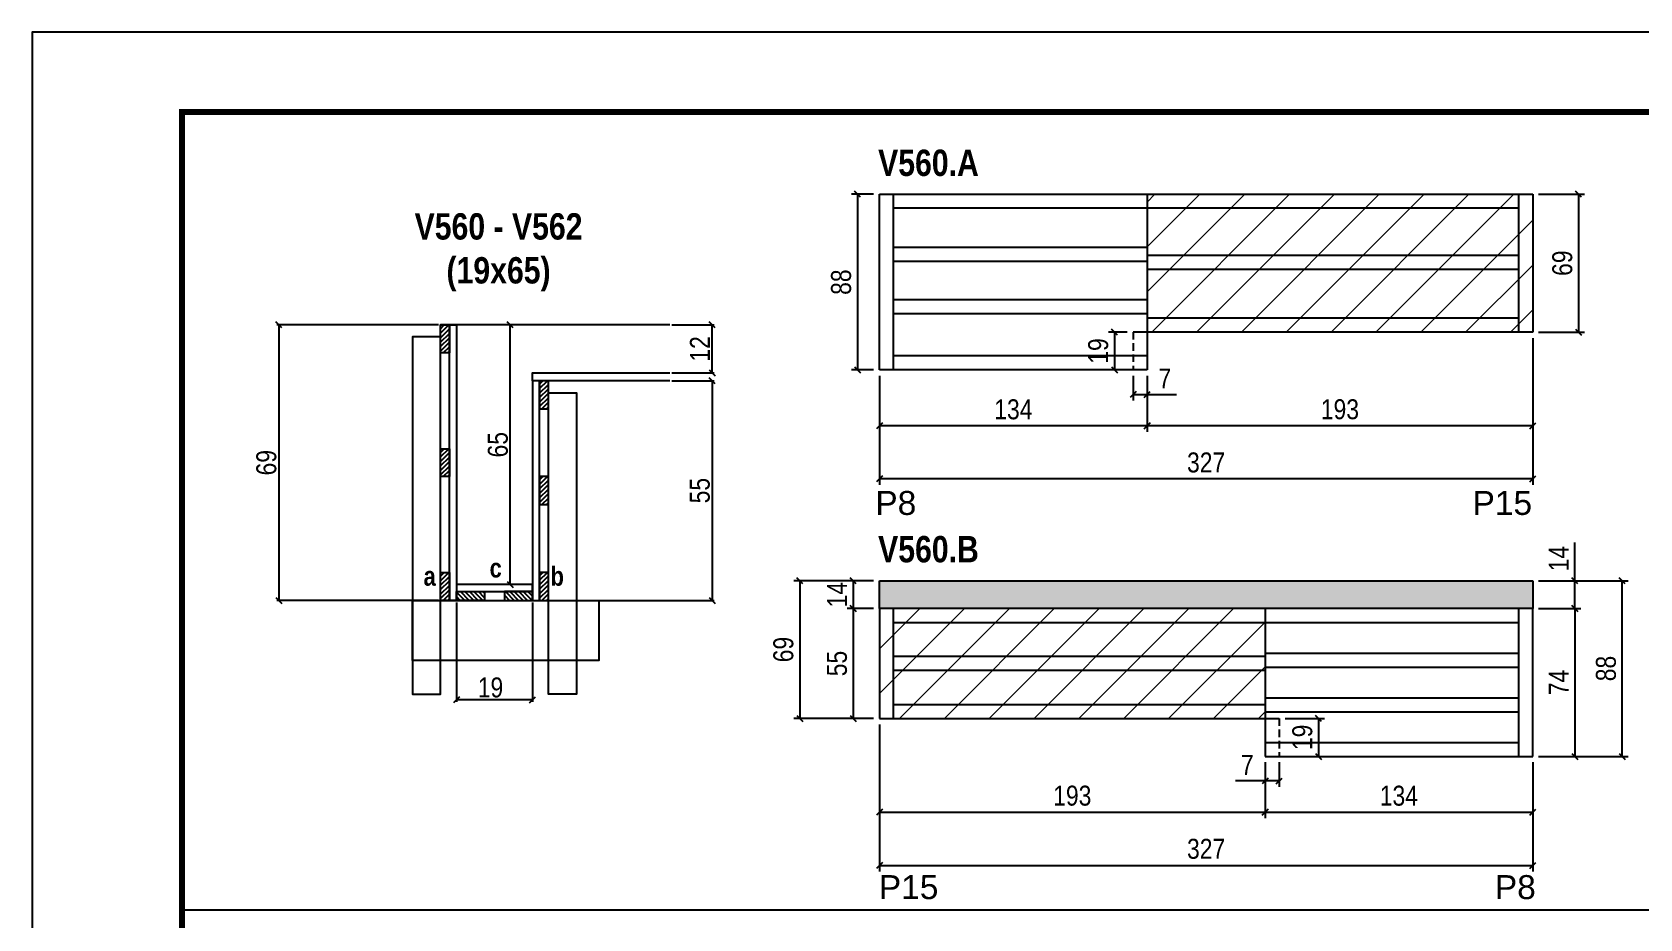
# Model space of a CAD drawing. Extents: x -15895 to 12929, y -2522 to 15173.
# Drawn here: x 6493 to 7298, y 8421 to 8865 of the extents above; entities that cross this region are included whole.
import ezdxf

# ---------------------------------------------------------------- set-up
doc = ezdxf.new("R2010")
doc.units = 0
doc.header["$PDMODE"] = 35
doc.header["$PDSIZE"] = -10
doc.linetypes.add('DASHED', pattern=[0.75, 0.5, -0.25])
doc.linetypes.add('HIDDEN', pattern=[0.375, 0.25, -0.125])
for name, color, linetype in [('5', 5, 'Continuous'), ('COTA', 241, 'Continuous'), ('detalhes', 4, 'Continuous'), ('NOMENCLATURA', 7, 'Continuous'), ('Painéis', 200, 'Continuous'), ('SARR_2.2x7', 40, 'Continuous'), ('SARR_3.5x7', 81, 'Continuous')]:
    doc.layers.add(name, color=color, linetype=linetype)
for name, color, linetype, lineweight in [('CONCRETO', 251, 'Continuous', 25), ('Folhas', 255, 'Continuous', 9), ('Hachura', 251, 'Continuous', 9), ('SARRAFO DE PRESSAO', 251, 'DASHED', 9)]:
    doc.layers.add(name, color=color, linetype=linetype, lineweight=lineweight)
doc.layers.add('Laje_Perimetro', color=7, linetype='Continuous', plot=False)
doc.styles.add('COTA TECNICA', font='techl___.ttf', dxfattribs={"height": 10})
doc.styles.add('COTA TECNICA 2X', font='techl___.ttf', dxfattribs={"height": 10})
doc.styles.get("Standard").update_dxf_attribs({"font": 'arial.ttf'})
doc.styles.add('TECNICA', font='techb___.ttf', dxfattribs={"height": 10})
doc.dimstyles.new('PAINEL', dxfattribs={"dimtxt": 10, "dimasz": 3, "dimexe": 3, "dimexo": 3, "dimgap": 3, "dimtad": 1, "dimdec": 1, "dimzin": 12, "dimdsep": 46, "dimtxsty": 'COTA TECNICA', "dimblk1": 'OBLIQUE', "dimblk2": 'OBLIQUE', "dimsah": 1, "dimcen": 0.9, "dimclrd": 4, "dimclre": 4, "dimclrt": 240, "dimadec": 1, "dimazin": 3, "dimtfac": 1, "dimtdec": 1, "dimtmove": 0, "dimatfit": 3, "dimfxl": 1, "dimtolj": 1, "dimtzin": 12, "dimarcsym": 0})
doc.dimstyles.new('SECAO', dxfattribs={"dimscale": 0.333333, "dimtxt": 5, "dimasz": 9, "dimexe": 3, "dimexo": 3, "dimgap": 3, "dimtad": 1, "dimdec": 1, "dimlfac": 0.5, "dimzin": 12, "dimdsep": 46, "dimtxsty": 'COTA TECNICA 2X', "dimblk1": 'OBLIQUE', "dimblk2": 'OBLIQUE', "dimsah": 1, "dimcen": 0.9, "dimclrd": 4, "dimclre": 4, "dimclrt": 240, "dimadec": 1, "dimazin": 3, "dimtfac": 1, "dimtdec": 1, "dimtmove": 0, "dimatfit": 3, "dimfxl": 1, "dimtolj": 1, "dimtzin": 12, "dimarcsym": 0})
pattern_1 = [(135, (39940.8863, -114931.8855), (-1.122532015, -1.122532015), [])]
pattern_2 = [(45, (-116814.822, -24641.2545), (-1.122532015, 1.122532015), [])]

# ---------------------------------------------------------------- blocks, each defined once
blk = doc.blocks.new('9999999999')
at = {"layer": 'Folhas'}
blk.add_lwpolyline([(98138.98, 34190.21), (99623.98, 34190.21), (99623.98, 35240.21), (98138.98, 35240.21)], close=True, dxfattribs=at)
at = {"layer": 'Folhas', "color": 30, "const_width": 3}
blk.add_lwpolyline([(98213.98, 34230.21), (99583.98, 34230.21), (99583.98, 35200.21), (98213.98, 35200.21)], close=True, dxfattribs=at)
blk = doc.blocks.new('_Oblique')
at = {"color": 0, "linetype": 'ByBlock', "lineweight": -2}
blk.add_line((-0.5, -0.5), (0.5, 0.5), dxfattribs=at)
blk = doc.blocks.new('*D462')
at = {"layer": 'COTA', "color": 4, "lineweight": -2, "transparency": 16777216}
for p, q in [((6705.35, 8579.28), (6705.35, 8529.53)), ((6743.35, 8579.28), (6743.35, 8529.53)), ((6743.35, 8530.53), (6705.35, 8530.53))]:
    blk.add_line(p, q, dxfattribs=at)
at = {"layer": 'Defpoints', "color": 0, "transparency": 16777216}
for p in [(6705.35, 8580.28), (6743.35, 8580.28), (6705.35, 8530.53)]:
    blk.add_point(p, dxfattribs=at)
at = {"layer": 'COTA', "color": 4, "lineweight": -2, "transparency": 16777216, "xscale": 3, "yscale": 3, "zscale": 3, "rotation": 180}
blk.add_blockref('_Oblique', (6705.35, 8530.53), dxfattribs=at)
at = {"layer": 'COTA', "color": 4, "lineweight": -2, "transparency": 16777216, "xscale": 3, "yscale": 3, "zscale": 3}
blk.add_blockref('_Oblique', (6743.35, 8530.53), dxfattribs=at)
at = {"layer": 'COTA', "color": 240, "transparency": 16777216, "insert": (6722.35, 8536.62), "char_height": 10, "attachment_point": 5, "style": 'COTA TECNICA 2X'}
blk.add_mtext('\\A1;19', dxfattribs=at)
blk = doc.blocks.new('*D463')
at = {"layer": 'COTA', "color": 4, "lineweight": -2, "transparency": 16777216}
for p, q in [((6696.35, 8718.28), (6615.3, 8718.28)), ((6616.3, 8718.28), (6616.3, 8580.28)), ((6696.35, 8580.28), (6615.3, 8580.28))]:
    blk.add_line(p, q, dxfattribs=at)
at = {"layer": 'Defpoints', "color": 0, "transparency": 16777216}
for p in [(6697.35, 8718.28, 0), (6616.3, 8580.28), (6697.35, 8580.28, 0)]:
    blk.add_point(p, dxfattribs=at)
at = {"layer": 'COTA', "color": 4, "lineweight": -2, "transparency": 16777216, "xscale": 3, "yscale": 3, "zscale": 3}
for p, rotation in [((6616.3, 8718.28), 90), ((6616.3, 8580.28), 270)]:
    blk.add_blockref('_Oblique', p, dxfattribs=dict(at, rotation=rotation))
at = {"layer": 'COTA', "color": 240, "transparency": 16777216, "insert": (6610.17, 8649.28), "char_height": 10, "attachment_point": 5, "rotation": 90, "style": 'COTA TECNICA 2X'}
blk.add_mtext('\\A1;69', dxfattribs=at)
blk = doc.blocks.new('*D464')
at = {"layer": 'COTA', "color": 4, "lineweight": -2, "transparency": 16777216}
for p, q in [((6813.05, 8690.28), (6834.27, 8690.28)), ((6833.27, 8690.28), (6833.27, 8580.28)), ((6752.35, 8580.28), (6834.27, 8580.28))]:
    blk.add_line(p, q, dxfattribs=at)
at = {"layer": 'Defpoints', "color": 0, "transparency": 16777216}
for p in [(6812.05, 8690.28), (6751.35, 8580.28, 0), (6833.27, 8580.28)]:
    blk.add_point(p, dxfattribs=at)
at = {"layer": 'COTA', "color": 4, "lineweight": -2, "transparency": 16777216, "xscale": 3, "yscale": 3, "zscale": 3}
for p, rotation in [((6833.27, 8690.28), 90), ((6833.27, 8580.28), 270)]:
    blk.add_blockref('_Oblique', p, dxfattribs=dict(at, rotation=rotation))
at = {"layer": 'COTA', "color": 240, "transparency": 16777216, "insert": (6827.16, 8635.28), "char_height": 10, "attachment_point": 5, "rotation": 90, "style": 'COTA TECNICA 2X'}
blk.add_mtext('\\A1;55', dxfattribs=at)
blk = doc.blocks.new('*D465')
at = {"layer": 'COTA', "color": 4, "lineweight": -2, "transparency": 16777216}
for p, q in [((6742.35, 8718.28), (6731.17, 8718.28)), ((6732.17, 8588.28), (6732.17, 8718.28)), ((6742.35, 8588.28), (6731.17, 8588.28))]:
    blk.add_line(p, q, dxfattribs=at)
at = {"layer": 'Defpoints', "color": 0, "transparency": 16777216}
for p in [(6732.17, 8718.28), (6743.35, 8718.28), (6743.35, 8588.28)]:
    blk.add_point(p, dxfattribs=at)
at = {"layer": 'COTA', "color": 4, "lineweight": -2, "transparency": 16777216, "xscale": 3, "yscale": 3, "zscale": 3}
for p, rotation in [((6732.17, 8718.28), 90), ((6732.17, 8588.28), 270)]:
    blk.add_blockref('_Oblique', p, dxfattribs=dict(at, rotation=rotation))
at = {"layer": 'COTA', "color": 240, "transparency": 16777216, "insert": (6726.06, 8658.28), "char_height": 10, "attachment_point": 5, "rotation": 90, "style": 'COTA TECNICA 2X'}
blk.add_mtext('\\A1;65', dxfattribs=at)
blk = doc.blocks.new('*D466')
at = {"layer": 'COTA', "color": 4, "lineweight": -2, "transparency": 16777216}
for p, q in [((6813.05, 8718.28), (6834.27, 8718.28)), ((6833.27, 8694.28), (6833.27, 8718.28)), ((6813.05, 8694.28), (6834.27, 8694.28))]:
    blk.add_line(p, q, dxfattribs=at)
at = {"layer": 'Defpoints', "color": 0, "transparency": 16777216}
for p in [(6812.05, 8718.28), (6833.27, 8718.28), (6812.05, 8694.28)]:
    blk.add_point(p, dxfattribs=at)
at = {"layer": 'COTA', "color": 4, "lineweight": -2, "transparency": 16777216, "xscale": 3, "yscale": 3, "zscale": 3}
for p, rotation in [((6833.27, 8718.28), 90), ((6833.27, 8694.28), 270)]:
    blk.add_blockref('_Oblique', p, dxfattribs=dict(at, rotation=rotation))
at = {"layer": 'COTA', "color": 240, "transparency": 16777216, "insert": (6827.21, 8706.28), "char_height": 10, "attachment_point": 5, "rotation": 90, "style": 'COTA TECNICA 2X'}
blk.add_mtext('\\A1;12', dxfattribs=at)
blk = doc.blocks.new('*D471')
at = {"layer": 'COTA', "color": 4, "lineweight": -2, "transparency": 16777216}
for p, q in [((7244.12, 8711.73), (7244.12, 8638.12)), ((6917.12, 8692.73), (6917.12, 8638.12)), ((7244.12, 8641.12), (6917.12, 8641.12))]:
    blk.add_line(p, q, dxfattribs=at)
at = {"layer": 'Defpoints', "color": 0, "transparency": 16777216}
for p in [(7244.12, 8714.73), (6917.12, 8695.73), (6917.12, 8641.12)]:
    blk.add_point(p, dxfattribs=at)
at = {"layer": 'COTA', "color": 4, "lineweight": -2, "transparency": 16777216, "xscale": 3, "yscale": 3, "zscale": 3, "rotation": 180}
blk.add_blockref('_Oblique', (6917.12, 8641.12), dxfattribs=at)
at = {"layer": 'COTA', "color": 4, "lineweight": -2, "transparency": 16777216, "xscale": 3, "yscale": 3, "zscale": 3}
blk.add_blockref('_Oblique', (7244.12, 8641.12), dxfattribs=at)
at = {"layer": 'COTA', "color": 240, "transparency": 16777216, "insert": (7080.62, 8649.34), "char_height": 10, "attachment_point": 5, "style": 'COTA TECNICA'}
blk.add_mtext('\\A1;327', dxfattribs=at)
blk = doc.blocks.new('*D472')
at = {"layer": 'COTA', "color": 4, "lineweight": -2, "transparency": 16777216}
for p, q in [((7244.12, 8711.73), (7244.12, 8664.73)), ((7051.12, 8692.73), (7051.12, 8664.73)), ((7244.12, 8667.73), (7051.12, 8667.73))]:
    blk.add_line(p, q, dxfattribs=at)
at = {"layer": 'Defpoints', "color": 0, "transparency": 16777216}
for p in [(7244.12, 8714.73), (7051.12, 8695.73), (7051.12, 8667.73)]:
    blk.add_point(p, dxfattribs=at)
at = {"layer": 'COTA', "color": 4, "lineweight": -2, "transparency": 16777216, "xscale": 3, "yscale": 3, "zscale": 3, "rotation": 180}
blk.add_blockref('_Oblique', (7051.12, 8667.73), dxfattribs=at)
at = {"layer": 'COTA', "color": 4, "lineweight": -2, "transparency": 16777216, "xscale": 3, "yscale": 3, "zscale": 3}
blk.add_blockref('_Oblique', (7244.12, 8667.73), dxfattribs=at)
at = {"layer": 'COTA', "color": 240, "transparency": 16777216, "insert": (7147.62, 8675.98), "char_height": 10, "attachment_point": 5, "style": 'COTA TECNICA'}
blk.add_mtext('\\A1;193', dxfattribs=at)
blk = doc.blocks.new('*D473')
at = {"layer": 'COTA', "color": 4, "lineweight": -2, "transparency": 16777216}
for p, q in [((6917.12, 8692.73), (6917.12, 8664.73)), ((7051.12, 8692.73), (7051.12, 8664.73)), ((7051.12, 8667.73), (6917.12, 8667.73))]:
    blk.add_line(p, q, dxfattribs=at)
at = {"layer": 'Defpoints', "color": 0, "transparency": 16777216}
for p in [(6917.12, 8695.73), (7051.12, 8695.73), (6917.12, 8667.73)]:
    blk.add_point(p, dxfattribs=at)
at = {"layer": 'COTA', "color": 4, "lineweight": -2, "transparency": 16777216, "xscale": 3, "yscale": 3, "zscale": 3, "rotation": 180}
blk.add_blockref('_Oblique', (6917.12, 8667.73), dxfattribs=at)
at = {"layer": 'COTA', "color": 4, "lineweight": -2, "transparency": 16777216, "xscale": 3, "yscale": 3, "zscale": 3}
blk.add_blockref('_Oblique', (7051.12, 8667.73), dxfattribs=at)
at = {"layer": 'COTA', "color": 240, "transparency": 16777216, "insert": (6984.12, 8675.95), "char_height": 10, "attachment_point": 5, "style": 'COTA TECNICA'}
blk.add_mtext('\\A1;134', dxfattribs=at)
blk = doc.blocks.new('*D474')
at = {"layer": 'COTA', "color": 4, "lineweight": -2, "transparency": 16777216}
for p, q in [((6914.12, 8783.73), (6903.01, 8783.73)), ((6906.01, 8783.73), (6906.01, 8695.73)), ((6914.12, 8695.73), (6903.01, 8695.73))]:
    blk.add_line(p, q, dxfattribs=at)
at = {"layer": 'Defpoints', "color": 0, "transparency": 16777216}
for p in [(6917.12, 8783.73), (6906.01, 8695.73), (6917.12, 8695.73)]:
    blk.add_point(p, dxfattribs=at)
at = {"layer": 'COTA', "color": 4, "lineweight": -2, "transparency": 16777216, "xscale": 3, "yscale": 3, "zscale": 3}
for p, rotation in [((6906.01, 8783.73), 90), ((6906.01, 8695.73), 270)]:
    blk.add_blockref('_Oblique', p, dxfattribs=dict(at, rotation=rotation))
at = {"layer": 'COTA', "color": 240, "transparency": 16777216, "insert": (6897.91, 8739.73), "char_height": 10, "attachment_point": 5, "rotation": 90, "style": 'COTA TECNICA'}
blk.add_mtext('\\A1;88', dxfattribs=at)
blk = doc.blocks.new('*D797')
at = {"layer": 'COTA', "color": 4, "lineweight": -2, "transparency": 16777216}
for p, q in [((7247.12, 8783.73), (7270.13, 8783.73)), ((7267.13, 8783.73), (7267.13, 8714.73)), ((7247.12, 8714.73), (7270.13, 8714.73))]:
    blk.add_line(p, q, dxfattribs=at)
at = {"layer": 'Defpoints', "color": 0, "transparency": 16777216}
for p in [(7244.12, 8783.73), (7244.12, 8714.73), (7267.13, 8714.73)]:
    blk.add_point(p, dxfattribs=at)
at = {"layer": 'COTA', "color": 4, "lineweight": -2, "transparency": 16777216, "xscale": 3, "yscale": 3, "zscale": 3}
for p, rotation in [((7267.13, 8783.73), 90), ((7267.13, 8714.73), 270)]:
    blk.add_blockref('_Oblique', p, dxfattribs=dict(at, rotation=rotation))
at = {"layer": 'COTA', "color": 240, "transparency": 16777216, "insert": (7259, 8749.23), "char_height": 10, "attachment_point": 5, "rotation": 90, "style": 'COTA TECNICA'}
blk.add_mtext('\\A1;69', dxfattribs=at)
blk = doc.blocks.new('*D798')
at = {"layer": 'COTA', "color": 4, "lineweight": -2, "transparency": 16777216}
for p, q in [((7041.12, 8714.73), (7031.72, 8714.73)), ((7034.72, 8714.73), (7034.72, 8695.73)), ((7041.12, 8695.73), (7031.72, 8695.73))]:
    blk.add_line(p, q, dxfattribs=at)
at = {"layer": 'Defpoints', "color": 0, "transparency": 16777216}
for p in [(7044.12, 8714.73), (7034.72, 8695.73), (7044.12, 8695.73)]:
    blk.add_point(p, dxfattribs=at)
at = {"layer": 'COTA', "color": 4, "lineweight": -2, "transparency": 16777216, "xscale": 3, "yscale": 3, "zscale": 3}
for p, rotation in [((7034.72, 8714.73), 90), ((7034.72, 8695.73), 270)]:
    blk.add_blockref('_Oblique', p, dxfattribs=dict(at, rotation=rotation))
at = {"layer": 'COTA', "color": 240, "transparency": 16777216, "insert": (7026.63, 8705.23), "char_height": 10, "attachment_point": 5, "rotation": 90, "style": 'COTA TECNICA'}
blk.add_mtext('\\A1;19', dxfattribs=at)
blk = doc.blocks.new('*D799')
at = {"layer": 'COTA', "color": 4, "lineweight": -2, "transparency": 16777216}
for p, q in [((7044.12, 8692.73), (7044.12, 8680.38)), ((7051.12, 8692.73), (7051.12, 8680.38)), ((7044.12, 8683.38), (7051.12, 8683.38)), ((7051.12, 8683.38), (7065.85, 8683.38))]:
    blk.add_line(p, q, dxfattribs=at)
at = {"layer": 'Defpoints', "color": 0, "transparency": 16777216}
for p in [(7044.12, 8695.73), (7051.12, 8695.73), (7051.12, 8683.38)]:
    blk.add_point(p, dxfattribs=at)
at = {"layer": 'COTA', "color": 4, "lineweight": -2, "transparency": 16777216, "xscale": 3, "yscale": 3, "zscale": 3, "rotation": 180}
blk.add_blockref('_Oblique', (7044.12, 8683.38), dxfattribs=at)
at = {"layer": 'COTA', "color": 4, "lineweight": -2, "transparency": 16777216, "xscale": 3, "yscale": 3, "zscale": 3}
blk.add_blockref('_Oblique', (7051.12, 8683.38), dxfattribs=at)
at = {"layer": 'COTA', "color": 240, "transparency": 16777216, "insert": (7059.98, 8691.46), "char_height": 10, "attachment_point": 5, "style": 'COTA TECNICA'}
blk.add_mtext('\\A1;7', dxfattribs=at)
blk = doc.blocks.new('*D800')
at = {"layer": 'COTA', "color": 4, "lineweight": -2, "transparency": 16777216}
for p, q in [((6917.12, 8518.16), (6917.12, 8444.55)), ((7244.12, 8499.16), (7244.12, 8444.55)), ((6917.12, 8447.55), (7244.12, 8447.55))]:
    blk.add_line(p, q, dxfattribs=at)
at = {"layer": 'Defpoints', "color": 0, "transparency": 16777216}
for p in [(6917.12, 8521.16), (7244.12, 8502.16), (7244.12, 8447.55)]:
    blk.add_point(p, dxfattribs=at)
at = {"layer": 'COTA', "color": 4, "lineweight": -2, "transparency": 16777216, "xscale": 3, "yscale": 3, "zscale": 3, "rotation": 180}
blk.add_blockref('_Oblique', (6917.12, 8447.55), dxfattribs=at)
at = {"layer": 'COTA', "color": 4, "lineweight": -2, "transparency": 16777216, "xscale": 3, "yscale": 3, "zscale": 3}
blk.add_blockref('_Oblique', (7244.12, 8447.55), dxfattribs=at)
at = {"layer": 'COTA', "color": 240, "transparency": 16777216, "insert": (7080.62, 8455.77), "char_height": 10, "attachment_point": 5, "style": 'COTA TECNICA'}
blk.add_mtext('\\A1;327', dxfattribs=at)
blk = doc.blocks.new('*D801')
at = {"layer": 'COTA', "color": 4, "lineweight": -2, "transparency": 16777216}
for p, q in [((6917.12, 8518.16), (6917.12, 8471.16)), ((7110.12, 8499.16), (7110.12, 8471.16)), ((6917.12, 8474.16), (7110.12, 8474.16))]:
    blk.add_line(p, q, dxfattribs=at)
at = {"layer": 'Defpoints', "color": 0, "transparency": 16777216}
for p in [(6917.12, 8521.16), (7110.12, 8502.16), (7110.12, 8474.16)]:
    blk.add_point(p, dxfattribs=at)
at = {"layer": 'COTA', "color": 4, "lineweight": -2, "transparency": 16777216, "xscale": 3, "yscale": 3, "zscale": 3, "rotation": 180}
blk.add_blockref('_Oblique', (6917.12, 8474.16), dxfattribs=at)
at = {"layer": 'COTA', "color": 4, "lineweight": -2, "transparency": 16777216, "xscale": 3, "yscale": 3, "zscale": 3}
blk.add_blockref('_Oblique', (7110.12, 8474.16), dxfattribs=at)
at = {"layer": 'COTA', "color": 240, "transparency": 16777216, "insert": (7013.62, 8482.41), "char_height": 10, "attachment_point": 5, "style": 'COTA TECNICA'}
blk.add_mtext('\\A1;193', dxfattribs=at)
blk = doc.blocks.new('*D802')
at = {"layer": 'COTA', "color": 4, "lineweight": -2, "transparency": 16777216}
for p, q in [((7110.12, 8499.16), (7110.12, 8471.16)), ((7244.12, 8499.16), (7244.12, 8471.16)), ((7110.12, 8474.16), (7244.12, 8474.16))]:
    blk.add_line(p, q, dxfattribs=at)
at = {"layer": 'Defpoints', "color": 0, "transparency": 16777216}
for p in [(7110.12, 8502.16), (7244.12, 8502.16), (7244.12, 8474.16)]:
    blk.add_point(p, dxfattribs=at)
at = {"layer": 'COTA', "color": 4, "lineweight": -2, "transparency": 16777216, "xscale": 3, "yscale": 3, "zscale": 3, "rotation": 180}
blk.add_blockref('_Oblique', (7110.12, 8474.16), dxfattribs=at)
at = {"layer": 'COTA', "color": 4, "lineweight": -2, "transparency": 16777216, "xscale": 3, "yscale": 3, "zscale": 3}
blk.add_blockref('_Oblique', (7244.12, 8474.16), dxfattribs=at)
at = {"layer": 'COTA', "color": 240, "transparency": 16777216, "insert": (7177.12, 8482.38), "char_height": 10, "attachment_point": 5, "style": 'COTA TECNICA'}
blk.add_mtext('\\A1;134', dxfattribs=at)
blk = doc.blocks.new('*D803')
at = {"layer": 'COTA', "color": 4, "lineweight": -2, "transparency": 16777216}
for p, q in [((7120.12, 8521.16), (7139.93, 8521.16)), ((7136.93, 8521.16), (7136.93, 8502.16)), ((7120.12, 8502.16), (7139.93, 8502.16))]:
    blk.add_line(p, q, dxfattribs=at)
at = {"layer": 'Defpoints', "color": 0, "transparency": 16777216}
for p in [(7117.12, 8521.16), (7117.12, 8502.16), (7136.93, 8502.16)]:
    blk.add_point(p, dxfattribs=at)
at = {"layer": 'COTA', "color": 4, "lineweight": -2, "transparency": 16777216, "xscale": 3, "yscale": 3, "zscale": 3}
for p, rotation in [((7136.93, 8521.16), 90), ((7136.93, 8502.16), 270)]:
    blk.add_blockref('_Oblique', p, dxfattribs=dict(at, rotation=rotation))
at = {"layer": 'COTA', "color": 240, "transparency": 16777216, "insert": (7128.84, 8511.66), "char_height": 10, "attachment_point": 5, "rotation": 90, "style": 'COTA TECNICA'}
blk.add_mtext('\\A1;19', dxfattribs=at)
blk = doc.blocks.new('*D804')
at = {"layer": 'COTA', "color": 4, "lineweight": -2, "transparency": 16777216}
for p, q in [((7110.12, 8499.16), (7110.12, 8486.81)), ((7117.12, 8499.16), (7117.12, 8486.81)), ((7110.12, 8489.81), (7095.39, 8489.81)), ((7117.12, 8489.81), (7110.12, 8489.81))]:
    blk.add_line(p, q, dxfattribs=at)
at = {"layer": 'Defpoints', "color": 0, "transparency": 16777216}
for p in [(7110.12, 8502.16), (7117.12, 8502.16), (7110.12, 8489.81)]:
    blk.add_point(p, dxfattribs=at)
at = {"layer": 'COTA', "color": 4, "lineweight": -2, "transparency": 16777216, "xscale": 3, "yscale": 3, "zscale": 3, "rotation": 180}
blk.add_blockref('_Oblique', (7110.12, 8489.81), dxfattribs=at)
at = {"layer": 'COTA', "color": 4, "lineweight": -2, "transparency": 16777216, "xscale": 3, "yscale": 3, "zscale": 3}
blk.add_blockref('_Oblique', (7117.12, 8489.81), dxfattribs=at)
at = {"layer": 'COTA', "color": 240, "transparency": 16777216, "insert": (7101.25, 8497.89), "char_height": 10, "attachment_point": 5, "style": 'COTA TECNICA'}
blk.add_mtext('\\A1;7', dxfattribs=at)
blk = doc.blocks.new('*D805')
at = {"layer": 'COTA', "color": 4, "lineweight": -2, "transparency": 16777216}
for p, q in [((6914.12, 8576.16), (6900.96, 8576.16)), ((6903.96, 8576.16), (6903.96, 8521.16)), ((6914.12, 8521.16), (6900.96, 8521.16))]:
    blk.add_line(p, q, dxfattribs=at)
at = {"layer": 'Defpoints', "color": 0, "transparency": 16777216}
for p in [(6917.12, 8576.16), (6903.96, 8521.16), (6917.12, 8521.16)]:
    blk.add_point(p, dxfattribs=at)
at = {"layer": 'COTA', "color": 4, "lineweight": -2, "transparency": 16777216, "xscale": 3, "yscale": 3, "zscale": 3}
for p, rotation in [((6903.96, 8576.16), 90), ((6903.96, 8521.16), 270)]:
    blk.add_blockref('_Oblique', p, dxfattribs=dict(at, rotation=rotation))
at = {"layer": 'COTA', "color": 240, "transparency": 16777216, "insert": (6895.85, 8548.66), "char_height": 10, "attachment_point": 5, "rotation": 90, "style": 'COTA TECNICA'}
blk.add_mtext('\\A1;55', dxfattribs=at)
blk = doc.blocks.new('*D806')
at = {"layer": 'COTA', "color": 4, "lineweight": -2, "transparency": 16777216}
for p, q in [((7247.12, 8576.16), (7268.26, 8576.16)), ((7265.26, 8576.16), (7265.26, 8502.16)), ((7247.12, 8502.16), (7268.26, 8502.16))]:
    blk.add_line(p, q, dxfattribs=at)
at = {"layer": 'Defpoints', "color": 0, "transparency": 16777216}
for p in [(7244.12, 8576.16), (7244.12, 8502.16), (7265.26, 8502.16)]:
    blk.add_point(p, dxfattribs=at)
at = {"layer": 'COTA', "color": 4, "lineweight": -2, "transparency": 16777216, "xscale": 3, "yscale": 3, "zscale": 3}
for p, rotation in [((7265.26, 8576.16), 90), ((7265.26, 8502.16), 270)]:
    blk.add_blockref('_Oblique', p, dxfattribs=dict(at, rotation=rotation))
at = {"layer": 'COTA', "color": 240, "transparency": 16777216, "insert": (7257.19, 8539.16), "char_height": 10, "attachment_point": 5, "rotation": 90, "style": 'COTA TECNICA'}
blk.add_mtext('\\A1;74', dxfattribs=at)
blk = doc.blocks.new('*D807')
at = {"layer": 'COTA', "color": 4, "lineweight": -2, "transparency": 16777216}
for p, q in [((7265.26, 8590.16), (7265.26, 8609.28)), ((7247.12, 8590.16), (7268.26, 8590.16)), ((7265.26, 8576.16), (7265.26, 8590.16)), ((7247.12, 8576.16), (7268.26, 8576.16))]:
    blk.add_line(p, q, dxfattribs=at)
at = {"layer": 'Defpoints', "color": 0, "transparency": 16777216}
for p in [(7244.12, 8590.16), (7265.26, 8590.16), (7244.12, 8576.16)]:
    blk.add_point(p, dxfattribs=at)
at = {"layer": 'COTA', "color": 4, "lineweight": -2, "transparency": 16777216, "xscale": 3, "yscale": 3, "zscale": 3}
for p, rotation in [((7265.26, 8590.16), 90), ((7265.26, 8576.16), 270)]:
    blk.add_blockref('_Oblique', p, dxfattribs=dict(at, rotation=rotation))
at = {"layer": 'COTA', "color": 240, "transparency": 16777216, "insert": (7257.19, 8601.22), "char_height": 10, "attachment_point": 5, "rotation": 90, "style": 'COTA TECNICA'}
blk.add_mtext('\\A1;14', dxfattribs=at)
blk = doc.blocks.new('*D808')
at = {"layer": 'COTA', "color": 4, "lineweight": -2, "transparency": 16777216}
for p, q in [((7247.12, 8590.16), (7291.94, 8590.16)), ((7288.94, 8502.16), (7288.94, 8590.16)), ((7247.12, 8502.16), (7291.94, 8502.16))]:
    blk.add_line(p, q, dxfattribs=at)
at = {"layer": 'Defpoints', "color": 0, "transparency": 16777216}
for p in [(7244.12, 8590.16), (7288.94, 8590.16), (7244.12, 8502.16)]:
    blk.add_point(p, dxfattribs=at)
at = {"layer": 'COTA', "color": 4, "lineweight": -2, "transparency": 16777216, "xscale": 3, "yscale": 3, "zscale": 3}
for p, rotation in [((7288.94, 8590.16), 90), ((7288.94, 8502.16), 270)]:
    blk.add_blockref('_Oblique', p, dxfattribs=dict(at, rotation=rotation))
at = {"layer": 'COTA', "color": 240, "transparency": 16777216, "insert": (7280.84, 8546.16), "char_height": 10, "attachment_point": 5, "rotation": 90, "style": 'COTA TECNICA'}
blk.add_mtext('\\A1;88', dxfattribs=at)
blk = doc.blocks.new('*D2020')
at = {"layer": 'COTA', "color": 4, "lineweight": -2, "transparency": 16777216}
for p, q in [((6914.12, 8590.16), (6900.96, 8590.16)), ((6903.96, 8590.16), (6903.96, 8576.16)), ((6914.12, 8576.16), (6900.96, 8576.16))]:
    blk.add_line(p, q, dxfattribs=at)
at = {"layer": 'Defpoints', "color": 0, "transparency": 16777216}
for p in [(6917.12, 8590.16), (6903.96, 8576.16), (6917.12, 8576.16)]:
    blk.add_point(p, dxfattribs=at)
at = {"layer": 'COTA', "color": 4, "lineweight": -2, "transparency": 16777216, "xscale": 3, "yscale": 3, "zscale": 3}
for p, rotation in [((6903.96, 8590.16), 90), ((6903.96, 8576.16), 270)]:
    blk.add_blockref('_Oblique', p, dxfattribs=dict(at, rotation=rotation))
at = {"layer": 'COTA', "color": 240, "transparency": 16777216, "insert": (6895.89, 8583.16), "char_height": 10, "attachment_point": 5, "rotation": 90, "style": 'COTA TECNICA'}
blk.add_mtext('\\A1;14', dxfattribs=at)
blk = doc.blocks.new('*D2021')
at = {"layer": 'COTA', "color": 4, "lineweight": -2, "transparency": 16777216}
for p, q in [((6914.12, 8590.16), (6874.14, 8590.16)), ((6877.14, 8590.16), (6877.14, 8521.16)), ((6914.12, 8521.16), (6874.14, 8521.16))]:
    blk.add_line(p, q, dxfattribs=at)
at = {"layer": 'Defpoints', "color": 0, "transparency": 16777216}
for p in [(6917.12, 8590.16), (6877.14, 8521.16), (6917.12, 8521.16)]:
    blk.add_point(p, dxfattribs=at)
at = {"layer": 'COTA', "color": 4, "lineweight": -2, "transparency": 16777216, "xscale": 3, "yscale": 3, "zscale": 3}
for p, rotation in [((6877.14, 8590.16), 90), ((6877.14, 8521.16), 270)]:
    blk.add_blockref('_Oblique', p, dxfattribs=dict(at, rotation=rotation))
at = {"layer": 'COTA', "color": 240, "transparency": 16777216, "insert": (6869.01, 8555.66), "char_height": 10, "attachment_point": 5, "rotation": 90, "style": 'COTA TECNICA'}
blk.add_mtext('\\A1;69', dxfattribs=at)

msp = doc.modelspace()

# ---------------------------------------------------------------- hatches: boundary and pattern name
at = {"layer": 'COTA'}
h = msp.add_hatch(dxfattribs=at)
h.set_pattern_fill('AR-CONC', color=256, scale=0.03)
h.paths.add_polyline_path([(7244.12, 8590.16), (6917.12, 8590.16), (6917.12, 8576.16), (7244.12, 8576.16)])
at = {"layer": 'Hachura', "linetype": 'ByBlock'}
h = msp.add_hatch(dxfattribs=at)
h.set_pattern_fill('ANSI31', color=256, scale=5)
h.paths.add_polyline_path([(7244.12, 8783.73), (7051.12, 8783.73), (7051.12, 8714.73), (7244.12, 8714.73)])
h.paths.add_polyline_path([(7110.12, 8576.16), (6917.12, 8576.16), (6917.12, 8521.16), (7110.12, 8521.16)])
at = {"layer": 'SARR_2.2x7'}
h = msp.add_hatch(dxfattribs=at)
h.set_pattern_fill('ANSI31', color=256, scale=0.5)
h.set_pattern_definition([(45, (-116814.822, -24517.2545), (-1.122532015, 1.122532015), [])])
h.paths.add_polyline_path([(6697.35, 8704.28), (6701.75, 8704.28), (6701.75, 8718.28), (6697.35, 8718.28)])
h = msp.add_hatch(dxfattribs=at)
h.set_pattern_fill('ANSI31', color=256, scale=0.5)
h.set_pattern_definition([(45, (-116814.822, -24545.2545), (-1.122532015, 1.122532015), [])])
h.paths.add_polyline_path([(6751.35, 8676.28), (6746.95, 8676.28), (6746.95, 8690.28), (6751.35, 8690.28)])
h = msp.add_hatch(dxfattribs=at)
h.set_pattern_fill('ANSI31', color=256, scale=0.5)
h.set_pattern_definition([(45, (-116814.822, -24579.2545), (-1.122532015, 1.122532015), [])])
h.paths.add_polyline_path([(6697.35, 8642.28), (6701.75, 8642.28), (6701.75, 8656.28), (6697.35, 8656.28)])
h = msp.add_hatch(dxfattribs=at)
h.set_pattern_fill('ANSI31', color=256, scale=0.5)
h.set_pattern_definition([(45, (-116814.822, -24593.2545), (-1.122532015, 1.122532015), [])])
h.paths.add_polyline_path([(6751.35, 8628.28), (6746.95, 8628.28), (6746.95, 8642.28), (6751.35, 8642.28)])
h = msp.add_hatch(dxfattribs=at)
h.set_pattern_fill('ANSI31', color=256, scale=0.5)
h.set_pattern_definition(pattern_2)
h.paths.add_polyline_path([(6697.35, 8580.28), (6701.75, 8580.28), (6701.75, 8594.28), (6697.35, 8594.28)])
h = msp.add_hatch(dxfattribs=at)
h.set_pattern_fill('ANSI31', color=256, scale=0.5)
h.set_pattern_definition(pattern_2)
h.paths.add_polyline_path([(6751.35, 8580.28), (6746.95, 8580.28), (6746.95, 8594.28), (6751.35, 8594.28)])
h = msp.add_hatch(dxfattribs=at)
h.set_pattern_fill('ANSI31', color=256, scale=0.5, angle=90)
h.set_pattern_definition(pattern_1)
h.paths.add_polyline_path([(6719.35, 8580.28), (6719.35, 8584.68), (6705.35, 8584.68), (6705.35, 8580.28)])
h = msp.add_hatch(dxfattribs=at)
h.set_pattern_fill('ANSI31', color=256, scale=0.5, angle=90)
h.set_pattern_definition(pattern_1)
h.paths.add_polyline_path([(6729.35, 8584.68), (6729.35, 8580.28), (6743.35, 8580.28), (6743.35, 8584.68)])

# ---------------------------------------------------------------- linework, layer by layer
at = {"layer": 'CONCRETO', "linetype": 'Continuous'}
msp.add_line((6812.05, 8718.28), (6697.35, 8718.28), dxfattribs=at)
at = {"layer": 'COTA'}
for p, q in [((7051.12, 8714.73), (7044.12, 8714.73)), ((6917.12, 8576.16), (6917.12, 8590.16)), ((6917.12, 8590.16), (7244.12, 8590.16)), ((7244.12, 8590.16), (7244.12, 8576.16)), ((7110.12, 8521.16), (7117.12, 8521.16)), ((6567.87, 8425.21), (7937.87, 8425.21))]:
    msp.add_line(p, q, dxfattribs=at)
at = {"layer": 'Laje_Perimetro'}
msp.add_lwpolyline([(7977.87, 8864.98), (6492.87, 8864.98), (6492.87, 7814.98), (7977.87, 7814.98)], close=True, dxfattribs=at)
at = {"layer": 'Painéis', "linetype": 'ByBlock'}
for p, q in [((6917.12, 8695.73), (6917.12, 8783.73)), ((6917.12, 8783.73), (7244.12, 8783.73)), ((7051.12, 8783.73), (7051.12, 8695.73)), ((7244.12, 8783.73), (7244.12, 8714.73)), ((7244.12, 8714.73), (7051.12, 8714.73)), ((7051.12, 8695.73), (6917.12, 8695.73)), ((7244.12, 8576.16), (6917.12, 8576.16)), ((6917.12, 8576.16), (6917.12, 8521.16)), ((7110.12, 8576.16), (7110.12, 8502.16)), ((7244.12, 8502.16), (7244.12, 8576.16)), ((6917.12, 8521.16), (7110.12, 8521.16)), ((7110.12, 8502.16), (7244.12, 8502.16))]:
    msp.add_line(p, q, dxfattribs=at)
at = {"layer": 'Painéis', "linetype": 'Continuous'}
for points in [[(6701.75, 8580.28), (6701.75, 8718.28), (6705.35, 8718.28), (6705.35, 8580.28)], [(6746.95, 8580.28), (6746.95, 8690.28), (6743.35, 8690.28), (6743.35, 8580.28)], [(6743.35, 8588.28), (6705.35, 8588.28), (6705.35, 8584.68), (6743.35, 8584.68)]]:
    msp.add_lwpolyline(points, close=True, dxfattribs=at)
at = {"layer": 'Painéis', "linetype": 'Continuous', "elevation": 0}
msp.add_lwpolyline([(6812.05, 8690.28), (6743.35, 8690.28), (6743.35, 8694.28), (6812.05, 8694.28)], dxfattribs=at)
at = {"layer": 'SARR_2.2x7', "linetype": 'Continuous'}
for p, q in [((6924.12, 8695.73), (6924.12, 8783.73)), ((7237.12, 8714.73), (7237.12, 8783.73)), ((7051.12, 8776.73), (6924.12, 8776.73)), ((7237.12, 8776.73), (7051.12, 8776.73)), ((7051.12, 8757.11), (6924.12, 8757.11)), ((7051.12, 8750.11), (6924.12, 8750.11)), ((7237.12, 8753), (7051.12, 8753)), ((7237.12, 8746), (7051.12, 8746)), ((7051.12, 8730.92), (6924.12, 8730.92)), ((7051.12, 8723.92), (6924.12, 8723.92)), ((7237.12, 8721.73), (7051.12, 8721.73)), ((7051.12, 8702.73), (6924.12, 8702.73)), ((6924.12, 8521.16), (6924.12, 8576.16)), ((7237.12, 8502.16), (7237.12, 8576.16)), ((6924.12, 8569.16), (7110.12, 8569.16)), ((7110.12, 8569.16), (7237.12, 8569.16)), ((7110.12, 8552.18), (6924.12, 8552.18)), ((7110.12, 8553.82), (7237.12, 8553.82)), ((7110.12, 8545.18), (6924.12, 8545.18)), ((7110.12, 8546.82), (7237.12, 8546.82)), ((6924.12, 8528.16), (7110.12, 8528.16)), ((7110.12, 8531.5), (7237.12, 8531.5)), ((7110.12, 8524.5), (7237.12, 8524.5)), ((7110.12, 8509.16), (7237.12, 8509.16))]:
    msp.add_line(p, q, dxfattribs=at)
at = {"layer": 'SARR_2.2x7', "linetype": 'HIDDEN', "ltscale": 15}
for p, q in [((7044.12, 8714.73), (7044.12, 8695.73)), ((7117.12, 8521.16), (7117.12, 8502.16))]:
    msp.add_line(p, q, dxfattribs=at)
at = {"layer": 'SARR_2.2x7'}
for points in [[(6701.75, 8718.28), (6701.75, 8704.28), (6697.35, 8704.28), (6697.35, 8718.28)], [(6746.95, 8690.28), (6746.95, 8676.28), (6751.35, 8676.28), (6751.35, 8690.28)], [(6701.75, 8656.28), (6701.75, 8642.28), (6697.35, 8642.28), (6697.35, 8656.28)], [(6746.95, 8642.28), (6746.95, 8628.28), (6751.35, 8628.28), (6751.35, 8642.28)], [(6701.75, 8594.28), (6701.75, 8580.28), (6697.35, 8580.28), (6697.35, 8594.28)], [(6746.95, 8594.28), (6746.95, 8580.28), (6751.35, 8580.28), (6751.35, 8594.28)], [(6705.35, 8584.68), (6719.35, 8584.68), (6719.35, 8580.28), (6705.35, 8580.28)], [(6743.35, 8584.68), (6729.35, 8584.68), (6729.35, 8580.28), (6743.35, 8580.28)]]:
    msp.add_lwpolyline(points, close=True, dxfattribs=at)
at = {"layer": 'SARR_3.5x7'}
for points in [[(6697.35, 8712.28), (6683.35, 8712.28), (6683.35, 8533.31), (6697.35, 8533.31)], [(6751.35, 8684.28), (6765.35, 8684.28), (6765.35, 8533.31), (6751.35, 8533.31)], [(6683.35, 8580.28), (6776.53, 8580.28), (6776.53, 8550.19), (6683.35, 8550.19)]]:
    msp.add_lwpolyline(points, close=True, dxfattribs=at)

# ---------------------------------------------------------------- block references
at = {"layer": 'SARRAFO DE PRESSAO', "color": 6, "linetype": 'ByBlock'}
msp.add_blockref('9999999999', (-91646.11, -26375.22), dxfattribs=at)

# ---------------------------------------------------------------- texts
at = {"layer": '5', "linetype": 'Continuous'}
for s, rotation, p in [('P8', 0.00004, (6915.02, 8623.11)), ('P15', 359.99996, (7214.01, 8623.11)), ('P15', 0.00004, (6916.77, 8430.64)), ('P8', 359.99996, (7225.18, 8430.64))]:
    msp.add_text(s, height=12, rotation=rotation, dxfattribs=at).set_placement(p)
at = {"layer": 'detalhes', "style": 'TECNICA'}
for s, p in [('c', (6721.89, 8591.76)), ('b', (6752.39, 8587.63)), ('a', (6688.83, 8587.65))]:
    msp.add_text(s, height=9.6, dxfattribs=at).set_placement(p)
at = {"layer": 'NOMENCLATURA', "style": 'TECNICA'}
for s, p in [('V560.A', (6916.4, 8792.91)), ('V560.B', (6916.4, 8599.35))]:
    msp.add_text(s, height=13.2, dxfattribs=at).set_placement(p)
at = {"layer": 'NOMENCLATURA', "insert": (6726.38, 8774.26), "char_height": 13.2, "attachment_point": 2, "style": 'TECNICA'}
msp.add_mtext_dynamic_manual_height_columns('V560 - V562\\P(19x65)', width=300.2766, gutter_width=1, heights=[0], dxfattribs=at)

# ---------------------------------------------------------------- dimensions: what is measured, and where the dimension line sits
at = {"layer": 'COTA'}
for base, p1, p2, angle, dimstyle, picture, middle in [((6906.01, 8695.73), (6917.12, 8783.73), (6917.12, 8695.73), 90, 'PAINEL', '*D474', (6897.91, 8739.73)), ((7267.13, 8714.73), (7244.12, 8783.73), (7244.12, 8714.73), 90, 'PAINEL', '*D797', (7259, 8749.23)), ((6616.3, 8580.28, 0), (6697.35, 8718.28), (6697.35, 8580.28), 90, 'SECAO', '*D463', (6610.17, 8649.28, 0)), ((6833.27, 8718.28), (6812.05, 8694.28), (6812.05, 8718.28), 90, 'SECAO', '*D466', (6827.21, 8706.28)), ((7034.72, 8695.73), (7044.12, 8714.73), (7044.12, 8695.73), 90, 'PAINEL', '*D798', (7026.63, 8705.23)), ((7051.12, 8667.73), (7244.12, 8714.73), (7051.12, 8695.73), 180, 'PAINEL', '*D472', (7147.62, 8675.98)), ((6833.27, 8580.28, 0), (6812.05, 8690.28), (6751.35, 8580.28), 90, 'SECAO', '*D464', (6827.16, 8635.28, 0)), ((7265.26, 8590.16), (7244.12, 8576.16), (7244.12, 8590.16), 90, 'PAINEL', '*D807', (7257.19, 8601.22)), ((6877.14, 8521.16), (6917.12, 8590.16), (6917.12, 8521.16), 90, 'PAINEL', '*D2021', (6869.01, 8555.66)), ((7288.94, 8590.16), (7244.12, 8502.16), (7244.12, 8590.16), 90, 'PAINEL', '*D808', (7280.84, 8546.16)), ((6903.96, 8521.16), (6917.12, 8576.16), (6917.12, 8521.16), 90, 'PAINEL', '*D805', (6895.85, 8548.66)), ((7265.26, 8502.16), (7244.12, 8576.16), (7244.12, 8502.16), 90, 'PAINEL', '*D806', (7257.19, 8539.16)), ((7244.12, 8447.55), (6917.12, 8521.16), (7244.12, 8502.16), 180, 'PAINEL', '*D800', (7080.62, 8455.77)), ((7136.93, 8502.16), (7117.12, 8521.16), (7117.12, 8502.16), 90, 'PAINEL', '*D803', (7128.84, 8511.66)), ((7110.12, 8489.81), (7117.12, 8502.16), (7110.12, 8502.16), 180, 'PAINEL', '*D804', (7101.25, 8497.89))]:
    dim = msp.add_linear_dim(base=base, p1=p1, p2=p2, angle=angle, dimstyle=dimstyle, dxfattribs=at)
    dim.commit()
    dim.dimension.update_dxf_attribs({"geometry": picture, "text_midpoint": middle})
for base, p1, p2, angle, dimstyle, picture, middle in [((6732.17, 8718.28), (6743.35, 8588.28), (6743.35, 8718.28), 90, 'SECAO', '*D465', (6732.17, 8658.28)), ((6903.96, 8576.16), (6917.12, 8590.16), (6917.12, 8576.16), 90, 'PAINEL', '*D2020', (6903.96, 8583.16)), ((6705.35, 8530.53), (6743.35, 8580.28), (6705.35, 8580.28), 180, 'SECAO', '*D462', (6722.35, 8530.53))]:
    dim = msp.add_linear_dim(base=base, p1=p1, p2=p2, angle=angle, dimstyle=dimstyle, dxfattribs=at)
    dim.commit()
    dim.dimension.update_dxf_attribs({"geometry": picture, "text_midpoint": middle, "dimtype": 160})
for base, p1, p2, picture, middle in [((6917.12, 8641.12), (7244.12, 8714.73), (6917.12, 8695.73), '*D471', (7080.62, 8649.34)), ((7051.12, 8683.38), (7044.12, 8695.73), (7051.12, 8695.73), '*D799', (7059.98, 8691.46)), ((7110.12, 8474.16), (6917.12, 8521.16), (7110.12, 8502.16), '*D801', (7013.62, 8482.41))]:
    dim = msp.add_linear_dim(base=base, p1=p1, p2=p2, dimstyle='PAINEL', dxfattribs=at)
    dim.commit()
    dim.dimension.update_dxf_attribs({"geometry": picture, "text_midpoint": middle})
dim = msp.add_linear_dim(base=(6917.12, 8667.73), p1=(7051.12, 8695.73), p2=(6917.12, 8695.73), angle=180, dimstyle='PAINEL', override={"dimtmove": 1}, dxfattribs=at)
dim.commit()
dim.dimension.update_dxf_attribs({"geometry": '*D473', "text_midpoint": (6984.12, 8675.95)})
dim = msp.add_linear_dim(base=(7244.12, 8474.16), p1=(7110.12, 8502.16), p2=(7244.12, 8502.16), dimstyle='PAINEL', override={"dimtmove": 1}, dxfattribs=at)
dim.commit()
dim.dimension.update_dxf_attribs({"geometry": '*D802', "text_midpoint": (7177.12, 8482.38)})

doc.saveas('drawing.dxf')
